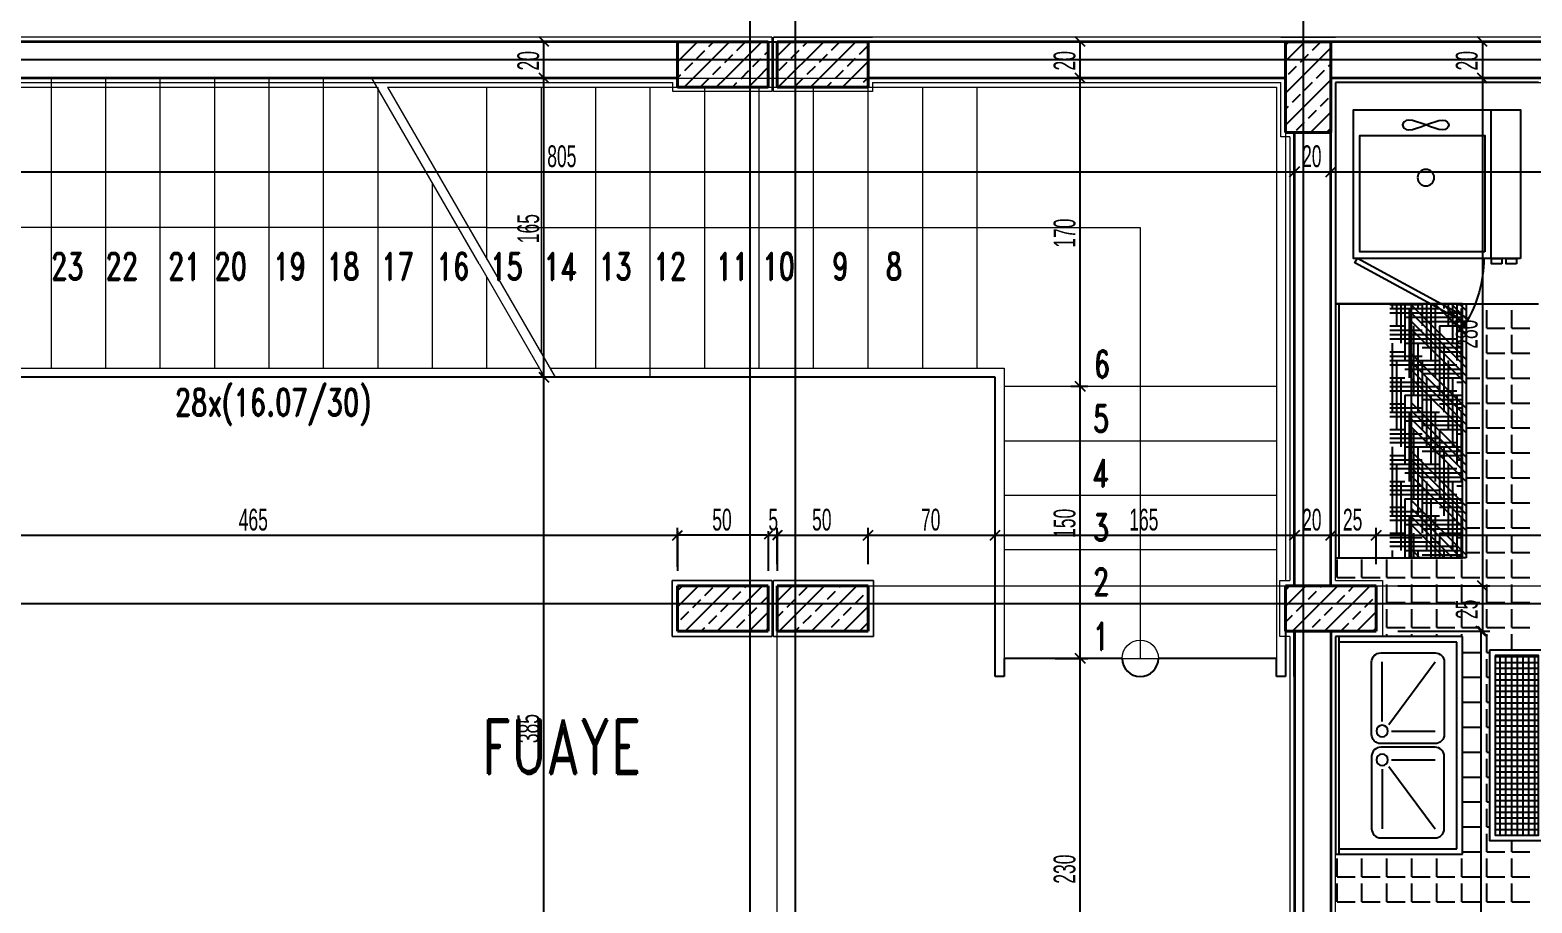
# Model space of a CAD drawing. Header units: inches. Extents: x -7543 to -822, y 102837 to 190349.
# Drawn here: x -836.5007 to -836.418, y 102836.9725 to 102837.0206 of the extents above; entities that cross this region are included whole.
import ezdxf

# ---------------------------------------------------------------- set-up
doc = ezdxf.new("R2010")
doc.units = ezdxf.units.IN
doc.header["$MEASUREMENT"] = 0
doc.linetypes.add('__ZG_T_P__9', pattern=[22, 1, -10, 1, -10])
doc.linetypes.add('DASHDOTX2', pattern=[2, 1, -0.5, 0, -0.5])
doc.layers.get('0').update_dxf_attribs({"lineweight": 25})
doc.layers.get('Defpoints').update_dxf_attribs({"lineweight": 25})
for name, color, linetype, lineweight in [('AKS', 1, 'Continuous', 25), ('ICOL', 55, 'Continuous', 25), ('İZ DÜŞÜM', 253, 'Continuous', 20), ('KOLON', 2, 'Continuous', 40), ('SIVA', 150, 'Continuous', 15), ('TARAMA', 8, 'Continuous', 25), ('YAZI', 7, 'Continuous', 25)]:
    doc.layers.add(name, color=color, linetype=linetype, lineweight=lineweight)
for name, color, linetype, lineweight, true_color in [('DUVAR', 7, 'Continuous', 35, 0xfc4642), ('MERDİVEN', 7, 'Continuous', 20, 0x16c244), ('TEFRİŞ', 7, 'Continuous', 25, 0x78462c)]:
    doc.layers.add(name, color=color, linetype=linetype, lineweight=lineweight, true_color=true_color)
doc.styles.add('OLCU', font='tromand.shx', dxfattribs={"width": 0.6, "height": 12})
doc.styles.add('st1', font='romandtw.shx', dxfattribs={"width": 0.7, "height": 40})

# ---------------------------------------------------------------- blocks, each defined once
blk = doc.blocks.new('J')
for p, q in [((-12.13, -0.78), (-45, -0.78)), ((-10.62, -4.45), (-45, -30)), ((-6.95, -5.97), (-6.95, -30)), ((8.95, -5.97), (8.95, -30)), ((12.62, -4.45), (47, -30)), ((14.13, -0.78), (47, -0.78))]:
    blk.add_line(p, q)
for centre in [(-6.95, -0.78), (8.95, -0.78)]:
    blk.add_circle(centre, 3.19)
blk = doc.blocks.new('Patfırın')
at = {"layer": 'TEFRİŞ'}
for points in [[(0, 0), (92, 0), (92, 82), (0, 82)], [(43.01, 70.95), (44.94, 71.18), (47.19, 71.78), (49.66, 72.63), (52.23, 73.6), (54.81, 74.57), (57.28, 75.42), (59.53, 76.02), (61.45, 76.25), (62.97, 76.02), (64.05, 75.42), (64.7, 74.57), (64.91, 73.6), (64.7, 72.63), (64.05, 71.78), (62.97, 71.18), (61.45, 70.95), (59.53, 71.18), (57.28, 71.78), (54.81, 72.63), (52.23, 73.6), (49.66, 74.57), (47.19, 75.42), (44.94, 76.02), (43.01, 76.25), (41.5, 76.02), (40.42, 75.42), (39.77, 74.57), (39.55, 73.6), (39.77, 72.63), (40.42, 71.78), (41.5, 71.18)], [(19.62, 3.63), (88.56, 3.63), (88.56, 67.83), (19.62, 67.83)], [(2.25, -2.96), (7.81, -2.96), (7.81, 0), (2.25, 0)], [(10.33, -2.96), (15.89, -2.96), (15.89, 0), (10.33, 0)], [(30.11, -35.72), (91.19, -2.48), (89.75, 0.15), (28.67, -33.08)], [(31.6, -38.32), (36.12, -35.97), (34.69, -33.34), (30.16, -35.69)]]:
    blk.add_lwpolyline(points, close=True, dxfattribs=at)
blk.add_lwpolyline([(16.23, 0), (16.23, 82)], dxfattribs=at)
blk.add_circle((52.11, 44.56), 4.57, dxfattribs=at)
blk.add_arc((89.75, 0.15), 69.53, 180.12465, 211.02381, dxfattribs=at)

msp = doc.modelspace()

# ---------------------------------------------------------------- hatches: boundary and pattern name
at = {"ltscale": 5}
h = msp.add_hatch(dxfattribs=at)
h.set_pattern_fill('NET', color=256, scale=0.0001, angle=-90, style=0)
h.set_pattern_definition([(270, (-838.0634381, 102834.93122706), (0.0003175, -6e-20), []), (360, (-838.0634381, 102834.93122706), (8e-20, 0.0003175), [])])
h.paths.add_polyline_path([(-836.417622, 102836.986143), (-836.420022, 102836.986143), (-836.420022, 102836.976243), (-836.417622, 102836.976243)])

# ---------------------------------------------------------------- linework, layer by layer
for p, q in [((-836.428622, 102837.005544), (-836.428622, 102836.991544)), ((-836.428822, 102836.987193), (-836.428822, 102836.975193)), ((-836.421822, 102836.987193), (-836.428822, 102836.987193)), ((-836.428622, 102836.987193), (-836.428622, 102836.975193)), ((-836.421822, 102836.975193), (-836.421822, 102836.987193)), ((-836.422122, 102836.986893), (-836.428622, 102836.986893)), ((-836.422122, 102836.975493), (-836.422122, 102836.986893)), ((-836.428822, 102836.975193), (-836.421822, 102836.975193)), ((-836.428622, 102836.975493), (-836.422122, 102836.975493))]:
    msp.add_line(p, q)
msp.add_lwpolyline([(-836.421822, 102837.005544), (-836.428822, 102837.005544), (-836.428822, 102836.991544), (-836.421822, 102836.991544)], close=True)
for points in [[(-836.420322, 102836.986443), (-836.420322, 102836.975943), (-836.417322, 102836.975943), (-836.417322, 102836.986443)], [(-836.420022, 102836.986143), (-836.420022, 102836.976243), (-836.417622, 102836.976243), (-836.417622, 102836.986143)]]:
    msp.add_lwpolyline(points, close=True, dxfattribs=at)
for points in [[(-836.423322, 102836.981293), (-836.426322, 102836.981293, -0.414214), (-836.426822, 102836.981793), (-836.426822, 102836.985793, -0.414214), (-836.426322, 102836.986293), (-836.423322, 102836.986293, -0.414214), (-836.422822, 102836.985793), (-836.422822, 102836.981793, -0.414214)], [(-836.423322, 102836.981093), (-836.426322, 102836.981093, 0.414214), (-836.426822, 102836.980593), (-836.426822, 102836.976593, 0.414214), (-836.426322, 102836.976093), (-836.423322, 102836.976093, 0.414214), (-836.422822, 102836.976593), (-836.422822, 102836.980593, 0.414214)]]:
    msp.add_lwpolyline(points, format="xyb", close=True)
at = {"layer": 'AKS', "linetype": 'DASHDOTX2', "ltscale": 10}
for p, q in [((-836.430572, 102836.79642), (-836.430572, 102837.030376)), ((-836.461072, 102836.798854), (-836.461072, 102837.027607)), ((-836.458572, 102836.798854), (-836.458572, 102837.027607)), ((-836.34219, 102837.018994), (-836.544072, 102837.018994)), ((-836.34219, 102836.988993), (-836.544572, 102836.988993))]:
    msp.add_line(p, q, dxfattribs=at)
at = {"layer": 'Defpoints', "color": 6}
msp.add_line((-836.725822, 102837.019993), (-836.368322, 102837.019993), dxfattribs=at)
at = {"layer": 'Defpoints', "color": 3}
for p, q in [((-836.370322, 102837.017994), (-836.429072, 102837.017994)), ((-836.429072, 102837.017994), (-836.429072, 102837.014994)), ((-836.429072, 102837.014994), (-836.429072, 102837.014994)), ((-836.429072, 102837.014994), (-836.429072, 102836.989993)), ((-836.472396, 102837.001493), (-836.511572, 102837.001493)), ((-836.447572, 102837.001493), (-836.472396, 102837.001493)), ((-836.447572, 102836.984994), (-836.447572, 102837.001493)), ((-836.429072, 102836.989993), (-836.426572, 102836.989993)), ((-836.426572, 102836.989993), (-836.426572, 102836.987493)), ((-836.431072, 102836.987493), (-836.431572, 102836.987493)), ((-836.431572, 102836.987493), (-836.431572, 102836.984994)), ((-836.431072, 102836.962994), (-836.431072, 102836.987493)), ((-836.426572, 102836.987493), (-836.429072, 102836.987493)), ((-836.429072, 102836.987493), (-836.429072, 102836.930994)), ((-836.440572, 102836.985994), (-836.447072, 102836.985994)), ((-836.447072, 102836.985994), (-836.447072, 102836.984994)), ((-836.432072, 102836.985994), (-836.438572, 102836.985994)), ((-836.432072, 102836.984994), (-836.432072, 102836.985994)), ((-836.447072, 102836.984994), (-836.447572, 102836.984994)), ((-836.431572, 102836.984994), (-836.432072, 102836.984994))]:
    msp.add_line(p, q, dxfattribs=at)
msp.add_arc((-836.439572, 102836.985994), 0.001, 180, 0, dxfattribs=at)
at = {"layer": 'DUVAR'}
for p, q in [((-836.465072, 102837.019993), (-836.544572, 102837.019993)), ((-836.431572, 102837.019993), (-836.454572, 102837.019993)), ((-836.353322, 102837.019994), (-836.429072, 102837.019994)), ((-836.465072, 102837.017993), (-836.511572, 102837.017993)), ((-836.431572, 102837.017993), (-836.454572, 102837.017993)), ((-836.370322, 102837.017994), (-836.429072, 102837.017994)), ((-836.431072, 102836.989993), (-836.431072, 102837.014994)), ((-836.429072, 102836.989993), (-836.429072, 102837.014994)), ((-836.431072, 102836.984994), (-836.431072, 102836.987493)), ((-836.431072, 102836.987493), (-836.431072, 102836.962994)), ((-836.429072, 102836.987493), (-836.429072, 102836.930994))]:
    msp.add_line(p, q, dxfattribs=at)
at = {"layer": 'ICOL'}
for p, q in [((-836.472161, 102837.019723), (-836.472701, 102837.020263)), ((-836.442613, 102837.019723), (-836.443153, 102837.020263)), ((-836.420451, 102837.019724), (-836.420991, 102837.020264)), ((-836.470221, 102837.019993), (-836.472851, 102837.019993)), ((-836.472431, 102837.017994), (-836.472431, 102837.019993)), ((-836.443232, 102837.019993), (-836.443303, 102837.019993)), ((-836.442883, 102837.017994), (-836.442883, 102837.019993)), ((-836.421833, 102837.019994), (-836.420301, 102837.019994)), ((-836.420721, 102837.019994), (-836.420721, 102837.017994)), ((-836.471392, 102837.017994), (-836.472851, 102837.017994)), ((-836.471392, 102837.017994), (-836.472851, 102837.017994)), ((-836.472161, 102837.017724), (-836.472701, 102837.018264)), ((-836.472701, 102837.018264), (-836.472161, 102837.017724)), ((-836.472431, 102837.001493), (-836.472431, 102837.017994)), ((-836.443461, 102837.017994), (-836.443303, 102837.017994)), ((-836.443461, 102837.017994), (-836.443303, 102837.017994)), ((-836.442613, 102837.017724), (-836.443153, 102837.018264)), ((-836.443153, 102837.018264), (-836.442613, 102837.017724)), ((-836.442883, 102837.000994), (-836.442883, 102837.017994)), ((-836.421833, 102837.017994), (-836.420301, 102837.017994)), ((-836.421833, 102837.017994), (-836.420301, 102837.017994)), ((-836.420991, 102837.018264), (-836.420451, 102837.017724)), ((-836.420451, 102837.017724), (-836.420991, 102837.018264)), ((-836.420721, 102837.017994), (-836.420721, 102836.989993)), ((-836.511572, 102837.012818), (-836.431072, 102837.012818)), ((-836.431342, 102837.012548), (-836.430802, 102837.013088)), ((-836.430802, 102837.013088), (-836.431342, 102837.012548)), ((-836.431072, 102837.01309), (-836.431072, 102837.013238)), ((-836.431072, 102837.01309), (-836.431072, 102837.013238)), ((-836.431072, 102837.012818), (-836.429072, 102837.012818)), ((-836.429342, 102837.012548), (-836.428802, 102837.013088)), ((-836.428802, 102837.013088), (-836.429342, 102837.012548)), ((-836.429072, 102837.01309), (-836.429072, 102837.013238)), ((-836.429072, 102837.01309), (-836.429072, 102837.013238)), ((-836.429072, 102837.012818), (-836.370322, 102837.012818)), ((-836.471925, 102837.001493), (-836.472851, 102837.001493)), ((-836.471925, 102837.001493), (-836.472851, 102837.001493)), ((-836.472161, 102837.001223), (-836.472701, 102837.001763)), ((-836.472701, 102837.001763), (-836.472161, 102837.001223)), ((-836.472431, 102836.962994), (-836.472431, 102837.001493)), ((-836.442613, 102837.000724), (-836.443153, 102837.001264)), ((-836.443153, 102837.001264), (-836.442613, 102837.000724)), ((-836.443405, 102837.000994), (-836.442463, 102837.000994)), ((-836.443405, 102837.000994), (-836.442463, 102837.000994)), ((-836.442883, 102836.985994), (-836.442883, 102837.000994)), ((-836.465342, 102836.992509), (-836.464802, 102836.993049)), ((-836.464851, 102836.992999), (-836.465292, 102836.992558)), ((-836.465072, 102836.991034), (-836.465072, 102836.993199)), ((-836.465072, 102836.993013), (-836.465072, 102836.990829)), ((-836.459851, 102836.992999), (-836.460292, 102836.992558)), ((-836.459851, 102836.992999), (-836.460292, 102836.992558)), ((-836.460072, 102836.993013), (-836.460072, 102836.990829)), ((-836.460072, 102836.993013), (-836.460072, 102836.990829)), ((-836.459302, 102836.993049), (-836.459842, 102836.992509)), ((-836.459351, 102836.992999), (-836.459792, 102836.992558)), ((-836.459572, 102836.991193), (-836.459572, 102836.993199)), ((-836.459572, 102836.993013), (-836.459572, 102836.990829)), ((-836.454842, 102836.992509), (-836.454302, 102836.993049)), ((-836.454302, 102836.993049), (-836.454842, 102836.992509)), ((-836.454572, 102836.991193), (-836.454572, 102836.993199)), ((-836.454572, 102836.991193), (-836.454572, 102836.993199)), ((-836.447842, 102836.992509), (-836.447302, 102836.993049)), ((-836.447302, 102836.993049), (-836.447842, 102836.992509)), ((-836.447572, 102836.992001), (-836.447572, 102836.993199)), ((-836.447572, 102836.992001), (-836.447572, 102836.993199)), ((-836.431342, 102836.992509), (-836.430802, 102836.993049)), ((-836.430802, 102836.993049), (-836.431342, 102836.992509)), ((-836.431072, 102836.99212), (-836.431072, 102836.993199)), ((-836.431072, 102836.99212), (-836.431072, 102836.993199)), ((-836.429342, 102836.992509), (-836.428802, 102836.993049)), ((-836.428802, 102836.993049), (-836.429342, 102836.992509)), ((-836.429072, 102836.991964), (-836.429072, 102836.993199)), ((-836.429072, 102836.991964), (-836.429072, 102836.993199)), ((-836.426842, 102836.992509), (-836.426302, 102836.993049)), ((-836.426302, 102836.993049), (-836.426842, 102836.992509)), ((-836.426572, 102836.991193), (-836.426572, 102836.993199)), ((-836.426572, 102836.991193), (-836.426572, 102836.993199)), ((-836.511572, 102836.992779), (-836.465072, 102836.992779)), ((-836.46015, 102836.992779), (-836.464994, 102836.992779)), ((-836.46015, 102836.992779), (-836.460228, 102836.992779)), ((-836.460072, 102836.992779), (-836.459572, 102836.992779)), ((-836.459572, 102836.992779), (-836.454572, 102836.992779)), ((-836.459494, 102836.992779), (-836.459416, 102836.992779)), ((-836.454572, 102836.992779), (-836.447572, 102836.992779)), ((-836.447572, 102836.992779), (-836.431072, 102836.992779)), ((-836.431072, 102836.992779), (-836.429072, 102836.992779)), ((-836.429072, 102836.992779), (-836.426572, 102836.992779)), ((-836.426572, 102836.992779), (-836.399072, 102836.992779)), ((-836.425372, 102836.989993), (-836.420301, 102836.989993)), ((-836.425372, 102836.989993), (-836.420301, 102836.989993)), ((-836.420991, 102836.990263), (-836.420451, 102836.989723)), ((-836.420451, 102836.989723), (-836.420991, 102836.990263)), ((-836.420721, 102836.989993), (-836.420721, 102836.987493)), ((-836.425372, 102836.987493), (-836.420301, 102836.987493)), ((-836.425372, 102836.987493), (-836.420381, 102836.987493)), ((-836.420531, 102836.987223), (-836.421071, 102836.987763)), ((-836.420991, 102836.987763), (-836.420451, 102836.987223)), ((-836.420801, 102836.987493), (-836.420801, 102836.930994)), ((-836.444257, 102836.985994), (-836.442463, 102836.985994)), ((-836.444257, 102836.985994), (-836.442463, 102836.985994)), ((-836.442613, 102836.985724), (-836.443153, 102836.986264)), ((-836.443153, 102836.986264), (-836.442613, 102836.985724)), ((-836.442883, 102836.962994), (-836.442883, 102836.985994))]:
    msp.add_line(p, q, dxfattribs=at)
at = {"layer": 'İZ DÜŞÜM', "linetype": '__ZG_T_P__9'}
for p, q in [((-836.459572, 102836.989993), (-836.353322, 102836.989993)), ((-836.459572, 102836.814993), (-836.459572, 102836.989993))]:
    msp.add_line(p, q, dxfattribs=at)
at = {"layer": 'KOLON'}
for p, q in [((-836.465072, 102837.017494), (-836.465072, 102837.019994)), ((-836.465072, 102837.019994), (-836.460072, 102837.019994)), ((-836.460072, 102837.019994), (-836.460072, 102837.017494)), ((-836.459572, 102837.017494), (-836.459572, 102837.019994)), ((-836.459572, 102837.019994), (-836.454572, 102837.019994)), ((-836.454572, 102837.019994), (-836.454572, 102837.017494)), ((-836.431572, 102837.019994), (-836.429072, 102837.019994)), ((-836.431572, 102837.014994), (-836.431572, 102837.019994)), ((-836.429072, 102837.019994), (-836.429072, 102837.014994)), ((-836.460072, 102837.017494), (-836.465072, 102837.017494)), ((-836.454572, 102837.017494), (-836.459572, 102837.017494)), ((-836.429072, 102837.014994), (-836.431572, 102837.014994)), ((-836.465072, 102836.987493), (-836.465072, 102836.989993)), ((-836.465072, 102836.989993), (-836.460072, 102836.989993)), ((-836.465072, 102836.987493), (-836.465072, 102836.989993)), ((-836.465072, 102836.989993), (-836.460072, 102836.989993)), ((-836.460072, 102836.989993), (-836.460072, 102836.987493)), ((-836.460072, 102836.989993), (-836.460072, 102836.987493)), ((-836.459572, 102836.987493), (-836.459572, 102836.989993)), ((-836.459572, 102836.989993), (-836.454572, 102836.989993)), ((-836.459572, 102836.987493), (-836.459572, 102836.989993)), ((-836.459572, 102836.989993), (-836.454572, 102836.989993)), ((-836.454572, 102836.989993), (-836.454572, 102836.987493)), ((-836.454572, 102836.989993), (-836.454572, 102836.987493)), ((-836.431572, 102836.987493), (-836.431572, 102836.989993)), ((-836.431572, 102836.989993), (-836.426572, 102836.989993)), ((-836.426572, 102836.989993), (-836.426572, 102836.987493)), ((-836.460072, 102836.987493), (-836.465072, 102836.987493)), ((-836.460072, 102836.987493), (-836.465072, 102836.987493)), ((-836.454572, 102836.987493), (-836.459572, 102836.987493)), ((-836.454572, 102836.987493), (-836.459572, 102836.987493)), ((-836.426572, 102836.987493), (-836.431572, 102836.987493))]:
    msp.add_line(p, q, dxfattribs=at)
at = {"layer": 'MERDİVEN', "linetype": '__ZG_T_P__9', "lineweight": 15}
for p, q in [((-836.511572, 102837.017994), (-836.481923, 102837.017994)), ((-836.499572, 102837.001993), (-836.499572, 102837.017994)), ((-836.496572, 102837.001993), (-836.496572, 102837.017994)), ((-836.493572, 102837.001993), (-836.493572, 102837.017994)), ((-836.490572, 102837.001993), (-836.490572, 102837.017994)), ((-836.487572, 102837.001993), (-836.487572, 102837.017994)), ((-836.484572, 102837.001993), (-836.484572, 102837.017994)), ((-836.476005, 102837.007744), (-836.481923, 102837.017994)), ((-836.511572, 102837.017494), (-836.481634, 102837.017494)), ((-836.481572, 102837.001993), (-836.481572, 102837.017494)), ((-836.478572, 102837.001993), (-836.478572, 102837.01219)), ((-836.475572, 102837.009744), (-836.511572, 102837.009744)), ((-836.476005, 102837.007744), (-836.472396, 102837.001493)), ((-836.475572, 102837.001993), (-836.475572, 102837.006994)), ((-836.511572, 102837.001993), (-836.472685, 102837.001993)), ((-836.511572, 102837.001493), (-836.472396, 102837.001493)), ((-836.472572, 102837.001493), (-836.472572, 102837.001797))]:
    msp.add_line(p, q, dxfattribs=at)
at = {"layer": 'MERDİVEN', "linetype": 'ByBlock', "lineweight": 15}
for p, q in [((-836.481345, 102837.017994), (-836.431572, 102837.017994)), ((-836.431572, 102837.017994), (-836.431572, 102836.990293)), ((-836.431572, 102837.017994), (-836.431572, 102836.990293)), ((-836.481057, 102837.017494), (-836.471819, 102837.001493)), ((-836.481057, 102837.017494), (-836.432072, 102837.017494)), ((-836.475572, 102837.007994), (-836.475572, 102837.017494)), ((-836.472572, 102837.002797), (-836.472572, 102837.017494)), ((-836.469572, 102837.001993), (-836.469572, 102837.017494)), ((-836.466572, 102837.001493), (-836.466572, 102837.017494)), ((-836.463572, 102837.001993), (-836.463572, 102837.017494)), ((-836.460572, 102837.001993), (-836.460572, 102837.017494)), ((-836.457572, 102837.001993), (-836.457572, 102837.017494)), ((-836.454572, 102837.001993), (-836.454572, 102837.017494)), ((-836.451572, 102837.017494), (-836.451572, 102837.001993)), ((-836.448572, 102837.017494), (-836.448572, 102837.001993)), ((-836.432072, 102837.017494), (-836.432072, 102836.984994)), ((-836.432072, 102837.017494), (-836.432072, 102836.984994)), ((-836.475572, 102837.009744), (-836.439572, 102837.009744)), ((-836.439572, 102837.009744), (-836.439572, 102836.985994)), ((-836.472396, 102837.001493), (-836.447572, 102837.001493)), ((-836.472108, 102837.001993), (-836.447072, 102837.001993)), ((-836.447572, 102837.001493), (-836.447572, 102836.984994)), ((-836.447072, 102837.001993), (-836.447072, 102836.984994)), ((-836.447072, 102837.000994), (-836.432072, 102837.000994)), ((-836.447072, 102836.997994), (-836.432072, 102836.997994)), ((-836.447072, 102836.994994), (-836.432072, 102836.994994)), ((-836.447072, 102836.991994), (-836.432072, 102836.991994)), ((-836.447072, 102836.988994), (-836.432072, 102836.988994)), ((-836.431572, 102836.987493), (-836.431572, 102836.984994)), ((-836.447072, 102836.985994), (-836.432072, 102836.985994)), ((-836.447572, 102836.984994), (-836.447072, 102836.984994)), ((-836.432072, 102836.984994), (-836.431572, 102836.984994))]:
    msp.add_line(p, q, dxfattribs=at)
msp.add_circle((-836.439572, 102836.985994), 0.001, dxfattribs=at)
at = {"layer": 'SIVA'}
for p, q in [((-836.459872, 102837.020243), (-836.544822, 102837.020243)), ((-836.459872, 102837.020244), (-836.459872, 102837.019794)), ((-836.459872, 102837.020243), (-836.459872, 102837.017244)), ((-836.459772, 102837.020244), (-836.454322, 102837.020244)), ((-836.353072, 102837.020244), (-836.459772, 102837.020244)), ((-836.459772, 102837.017244), (-836.459772, 102837.020244)), ((-836.431322, 102837.020243), (-836.454822, 102837.020243)), ((-836.431822, 102837.020244), (-836.428822, 102837.020244)), ((-836.511322, 102837.017743), (-836.465322, 102837.017743)), ((-836.465322, 102837.017244), (-836.465322, 102837.017743)), ((-836.459872, 102837.017244), (-836.465322, 102837.017244)), ((-836.454322, 102837.017244), (-836.459772, 102837.017244)), ((-836.454322, 102837.017743), (-836.431822, 102837.017743)), ((-836.454322, 102837.017743), (-836.454322, 102837.017244)), ((-836.431822, 102837.014744), (-836.431822, 102837.017743)), ((-836.428822, 102837.017744), (-836.370572, 102837.017744)), ((-836.428822, 102837.017744), (-836.428822, 102837.014744)), ((-836.431322, 102837.014744), (-836.431822, 102837.014744)), ((-836.431322, 102837.014744), (-836.431322, 102836.990293)), ((-836.428822, 102836.990293), (-836.428822, 102837.015244)), ((-836.465372, 102836.987193), (-836.465372, 102836.990293)), ((-836.465372, 102836.990293), (-836.459872, 102836.990293)), ((-836.459872, 102836.990293), (-836.465372, 102836.990293)), ((-836.465372, 102836.990293), (-836.465372, 102836.987193)), ((-836.459872, 102836.990293), (-836.459872, 102836.987193)), ((-836.459772, 102836.990293), (-836.454272, 102836.990293)), ((-836.459772, 102836.987193), (-836.459772, 102836.990293)), ((-836.454272, 102836.990293), (-836.459772, 102836.990293)), ((-836.454272, 102836.990293), (-836.454272, 102836.987193)), ((-836.454272, 102836.987193), (-836.454272, 102836.990293)), ((-836.431872, 102836.987193), (-836.431872, 102836.990293)), ((-836.431872, 102836.990293), (-836.431322, 102836.990293)), ((-836.428822, 102836.990293), (-836.426222, 102836.990293)), ((-836.426222, 102836.990293), (-836.426222, 102836.987193)), ((-836.459872, 102836.987193), (-836.465372, 102836.987193)), ((-836.465372, 102836.987193), (-836.459872, 102836.987193)), ((-836.454272, 102836.987193), (-836.459772, 102836.987193)), ((-836.459772, 102836.987193), (-836.454272, 102836.987193)), ((-836.431322, 102836.987193), (-836.431872, 102836.987193)), ((-836.431322, 102836.987193), (-836.431322, 102836.963244)), ((-836.426222, 102836.987193), (-836.428822, 102836.987193)), ((-836.428822, 102836.930744), (-836.428822, 102836.987193))]:
    msp.add_line(p, q, dxfattribs=at)
at = {"layer": 'TARAMA'}
for p, q in [((-836.465072, 102837.01889), (-836.463969, 102837.019993)), ((-836.464896, 102837.01995), (-836.464853, 102837.019993)), ((-836.464201, 102837.017994), (-836.462201, 102837.019993)), ((-836.464012, 102837.019066), (-836.46357, 102837.019508)), ((-836.463349, 102837.019729), (-836.463085, 102837.019993)), ((-836.462433, 102837.017994), (-836.460433, 102837.019993)), ((-836.461802, 102837.019508), (-836.46136, 102837.01995)), ((-836.460255, 102837.019287), (-836.460072, 102837.019471)), ((-836.459572, 102837.019205), (-836.458783, 102837.019994)), ((-836.459515, 102837.017494), (-836.457015, 102837.019994)), ((-836.458801, 102837.019092), (-836.458359, 102837.019534)), ((-836.458138, 102837.019755), (-836.457899, 102837.019994)), ((-836.457748, 102837.017494), (-836.455248, 102837.019994)), ((-836.456591, 102837.019534), (-836.456149, 102837.019976)), ((-836.455045, 102837.019313), (-836.454603, 102837.019755)), ((-836.431572, 102837.018921), (-836.430499, 102837.019994)), ((-836.431572, 102837.019805), (-836.431383, 102837.019994)), ((-836.431572, 102837.017153), (-836.429072, 102837.019653)), ((-836.430075, 102837.019534), (-836.429633, 102837.019976)), ((-836.464675, 102837.018404), (-836.464233, 102837.018846)), ((-836.463128, 102837.018183), (-836.462686, 102837.018625)), ((-836.462465, 102837.018846), (-836.462023, 102837.019287)), ((-836.460918, 102837.018625), (-836.460476, 102837.019066)), ((-836.459464, 102837.018429), (-836.459022, 102837.018871)), ((-836.457917, 102837.018208), (-836.457475, 102837.01865)), ((-836.457254, 102837.018871), (-836.456812, 102837.019313)), ((-836.45598, 102837.017494), (-836.454572, 102837.018902)), ((-836.455707, 102837.01865), (-836.455265, 102837.019092)), ((-836.431401, 102837.018208), (-836.430959, 102837.01865)), ((-836.430738, 102837.018871), (-836.430296, 102837.019313)), ((-836.429191, 102837.01865), (-836.429072, 102837.018769)), ((-836.465072, 102837.018006), (-836.464896, 102837.018183)), ((-836.464701, 102837.017494), (-836.464201, 102837.017994)), ((-836.463791, 102837.01752), (-836.463349, 102837.017962)), ((-836.462933, 102837.017494), (-836.462433, 102837.017994)), ((-836.461581, 102837.017962), (-836.461549, 102837.017994)), ((-836.461549, 102837.017994), (-836.461139, 102837.018404)), ((-836.461165, 102837.017494), (-836.460665, 102837.017994)), ((-836.460665, 102837.017994), (-836.460072, 102837.018587)), ((-836.45858, 102837.017545), (-836.458138, 102837.017987)), ((-836.45637, 102837.017987), (-836.455928, 102837.018429)), ((-836.454824, 102837.017766), (-836.454572, 102837.018018)), ((-836.431572, 102837.015385), (-836.429072, 102837.017885)), ((-836.429854, 102837.017987), (-836.429412, 102837.018429)), ((-836.462049, 102837.017494), (-836.461802, 102837.017741)), ((-836.460281, 102837.017494), (-836.460255, 102837.01752)), ((-836.456864, 102837.017494), (-836.456591, 102837.017766)), ((-836.455096, 102837.017494), (-836.455045, 102837.017545)), ((-836.43118, 102837.016662), (-836.430738, 102837.017104)), ((-836.430517, 102837.017325), (-836.430075, 102837.017766)), ((-836.431572, 102837.016269), (-836.431401, 102837.016441)), ((-836.430296, 102837.015778), (-836.429854, 102837.01622)), ((-836.430196, 102837.014994), (-836.429072, 102837.016118)), ((-836.429633, 102837.016441), (-836.429191, 102837.016883)), ((-836.430959, 102837.015115), (-836.430517, 102837.015557)), ((-836.429312, 102837.014994), (-836.429072, 102837.015234)), ((-836.420479, 102837.004199), (-836.420479, 102837.005199)), ((-836.419104, 102837.004199), (-836.419104, 102837.005199)), ((-836.420479, 102837.004199), (-836.419479, 102837.004199)), ((-836.420479, 102837.002824), (-836.420479, 102837.003824)), ((-836.419104, 102837.004199), (-836.418104, 102837.004199)), ((-836.419104, 102837.002824), (-836.419104, 102837.003824)), ((-836.420479, 102837.002824), (-836.419479, 102837.002824)), ((-836.420479, 102837.001449), (-836.420479, 102837.002449)), ((-836.419104, 102837.002824), (-836.418104, 102837.002824)), ((-836.419104, 102837.001449), (-836.419104, 102837.002449)), ((-836.421622, 102837.001449), (-836.420854, 102837.001449)), ((-836.420479, 102837.001449), (-836.419479, 102837.001449)), ((-836.419104, 102837.001449), (-836.418104, 102837.001449)), ((-836.420479, 102837.000074), (-836.420479, 102837.001074)), ((-836.419104, 102837.000074), (-836.419104, 102837.001074)), ((-836.421622, 102837.000074), (-836.420854, 102837.000074)), ((-836.420479, 102837.000074), (-836.419479, 102837.000074)), ((-836.420479, 102836.998699), (-836.420479, 102836.999699)), ((-836.419104, 102837.000074), (-836.418104, 102837.000074)), ((-836.419104, 102836.998699), (-836.419104, 102836.999699)), ((-836.421622, 102836.998699), (-836.420854, 102836.998699)), ((-836.420479, 102836.998699), (-836.419479, 102836.998699)), ((-836.420479, 102836.997324), (-836.420479, 102836.998324)), ((-836.419104, 102836.998699), (-836.418104, 102836.998699)), ((-836.419104, 102836.997324), (-836.419104, 102836.998324)), ((-836.421622, 102836.997324), (-836.420854, 102836.997324)), ((-836.420479, 102836.997324), (-836.419479, 102836.997324)), ((-836.419104, 102836.997324), (-836.418104, 102836.997324)), ((-836.420479, 102836.995949), (-836.420479, 102836.996949)), ((-836.419104, 102836.995949), (-836.419104, 102836.996949)), ((-836.421622, 102836.995949), (-836.420854, 102836.995949)), ((-836.420479, 102836.995949), (-836.419479, 102836.995949)), ((-836.420479, 102836.994574), (-836.420479, 102836.995574)), ((-836.419104, 102836.995949), (-836.418104, 102836.995949)), ((-836.419104, 102836.994574), (-836.419104, 102836.995574)), ((-836.421622, 102836.994574), (-836.420854, 102836.994574)), ((-836.420479, 102836.994574), (-836.419479, 102836.994574)), ((-836.420479, 102836.993199), (-836.420479, 102836.994199)), ((-836.419104, 102836.994574), (-836.418104, 102836.994574)), ((-836.419104, 102836.993199), (-836.419104, 102836.994199)), ((-836.421622, 102836.993199), (-836.420854, 102836.993199)), ((-836.420479, 102836.993199), (-836.419479, 102836.993199)), ((-836.419104, 102836.993199), (-836.418104, 102836.993199)), ((-836.420479, 102836.991824), (-836.420479, 102836.992824)), ((-836.419104, 102836.991824), (-836.419104, 102836.992824)), ((-836.428729, 102836.990449), (-836.428729, 102836.991449)), ((-836.427354, 102836.990449), (-836.427354, 102836.991449)), ((-836.425979, 102836.990449), (-836.425979, 102836.991449)), ((-836.424604, 102836.990449), (-836.424604, 102836.991449)), ((-836.423229, 102836.990449), (-836.423229, 102836.991449)), ((-836.421854, 102836.990449), (-836.421854, 102836.991449)), ((-836.421622, 102836.991824), (-836.420854, 102836.991824)), ((-836.420479, 102836.991824), (-836.419479, 102836.991824)), ((-836.420479, 102836.990449), (-836.420479, 102836.991449)), ((-836.419104, 102836.991824), (-836.418104, 102836.991824)), ((-836.419104, 102836.990449), (-836.419104, 102836.991449)), ((-836.465072, 102836.988838), (-836.463917, 102836.989993)), ((-836.465072, 102836.989722), (-836.464801, 102836.989993)), ((-836.464649, 102836.987493), (-836.462149, 102836.989993)), ((-836.46357, 102836.989456), (-836.463128, 102836.989898)), ((-836.462881, 102836.987493), (-836.460382, 102836.989993)), ((-836.462023, 102836.989235), (-836.461581, 102836.989677)), ((-836.46136, 102836.989898), (-836.461265, 102836.989993)), ((-836.459572, 102836.989153), (-836.458732, 102836.989993)), ((-836.459464, 102836.987493), (-836.456964, 102836.989993)), ((-836.458359, 102836.989482), (-836.457917, 102836.989924)), ((-836.457696, 102836.987493), (-836.455197, 102836.989993)), ((-836.456812, 102836.989261), (-836.45637, 102836.989703)), ((-836.456149, 102836.989924), (-836.45608, 102836.989993)), ((-836.454603, 102836.989703), (-836.454572, 102836.989734)), ((-836.431572, 102836.988869), (-836.430448, 102836.989993)), ((-836.431572, 102836.989753), (-836.431401, 102836.989924)), ((-836.43118, 102836.987493), (-836.42868, 102836.989993)), ((-836.430296, 102836.989261), (-836.429854, 102836.989703)), ((-836.429633, 102836.989924), (-836.429564, 102836.989993)), ((-836.429412, 102836.987493), (-836.426912, 102836.989993)), ((-836.428729, 102836.990449), (-836.427729, 102836.990449)), ((-836.428086, 102836.989703), (-836.427796, 102836.989993)), ((-836.427354, 102836.990449), (-836.426354, 102836.990449)), ((-836.425979, 102836.990449), (-836.424979, 102836.990449)), ((-836.425979, 102836.989993), (-836.425979, 102836.990074)), ((-836.425979, 102836.989074), (-836.425979, 102836.989993)), ((-836.424604, 102836.990449), (-836.423604, 102836.990449)), ((-836.424604, 102836.989993), (-836.424604, 102836.990074)), ((-836.424604, 102836.989074), (-836.424604, 102836.989993)), ((-836.423229, 102836.990449), (-836.422229, 102836.990449)), ((-836.423229, 102836.989993), (-836.423229, 102836.990074)), ((-836.423229, 102836.989074), (-836.423229, 102836.989993)), ((-836.421854, 102836.990449), (-836.420854, 102836.990449)), ((-836.421854, 102836.989993), (-836.421854, 102836.990074)), ((-836.421854, 102836.989074), (-836.421854, 102836.989993)), ((-836.420479, 102836.990449), (-836.419479, 102836.990449)), ((-836.420479, 102836.989993), (-836.420479, 102836.990074)), ((-836.420479, 102836.989074), (-836.420479, 102836.989993)), ((-836.419104, 102836.990449), (-836.418104, 102836.990449)), ((-836.419104, 102836.989993), (-836.419104, 102836.990074)), ((-836.419104, 102836.989074), (-836.419104, 102836.989993)), ((-836.464233, 102836.988793), (-836.463791, 102836.989235)), ((-836.462686, 102836.988573), (-836.462244, 102836.989014)), ((-836.460476, 102836.989014), (-836.460072, 102836.989419)), ((-836.459022, 102836.988819), (-836.45858, 102836.989261)), ((-836.457475, 102836.988598), (-836.457033, 102836.98904)), ((-836.455929, 102836.987493), (-836.454572, 102836.98885)), ((-836.455928, 102836.988377), (-836.455486, 102836.988819)), ((-836.455265, 102836.98904), (-836.454824, 102836.989482)), ((-836.430959, 102836.988598), (-836.430517, 102836.98904)), ((-836.429412, 102836.988377), (-836.42897, 102836.988819)), ((-836.428749, 102836.98904), (-836.428307, 102836.989482)), ((-836.427202, 102836.988819), (-836.42676, 102836.989261)), ((-836.425979, 102836.989074), (-836.424979, 102836.989074)), ((-836.424604, 102836.989074), (-836.423604, 102836.989074)), ((-836.423229, 102836.989074), (-836.422229, 102836.989074)), ((-836.421854, 102836.989074), (-836.420854, 102836.989074)), ((-836.420479, 102836.989074), (-836.419479, 102836.989074)), ((-836.419104, 102836.989074), (-836.418104, 102836.989074)), ((-836.464896, 102836.988131), (-836.464454, 102836.988573)), ((-836.463349, 102836.98791), (-836.462907, 102836.988352)), ((-836.461802, 102836.987689), (-836.46136, 102836.988131)), ((-836.461139, 102836.988352), (-836.460697, 102836.988793)), ((-836.461114, 102836.987493), (-836.460072, 102836.988535)), ((-836.459572, 102836.988269), (-836.459243, 102836.988598)), ((-836.458138, 102836.987935), (-836.457696, 102836.988377)), ((-836.456591, 102836.987714), (-836.456149, 102836.988156)), ((-836.431572, 102836.987985), (-836.43118, 102836.988377)), ((-836.430075, 102836.987714), (-836.429633, 102836.988156)), ((-836.427865, 102836.988156), (-836.427423, 102836.988598)), ((-836.427644, 102836.987493), (-836.426572, 102836.988566)), ((-836.425979, 102836.987699), (-836.425979, 102836.988699)), ((-836.424604, 102836.987699), (-836.424604, 102836.988699)), ((-836.423229, 102836.987699), (-836.423229, 102836.988699)), ((-836.421854, 102836.987699), (-836.421854, 102836.988699)), ((-836.420479, 102836.987699), (-836.420479, 102836.988699)), ((-836.419104, 102836.987699), (-836.419104, 102836.988699)), ((-836.463765, 102836.987493), (-836.46357, 102836.987689)), ((-836.46023, 102836.987493), (-836.460072, 102836.987651)), ((-836.45858, 102836.987493), (-836.458359, 102836.987714)), ((-836.456813, 102836.987493), (-836.456812, 102836.987493)), ((-836.455045, 102836.987493), (-836.454603, 102836.987935)), ((-836.430296, 102836.987493), (-836.430296, 102836.987493)), ((-836.428528, 102836.987493), (-836.428086, 102836.987935)), ((-836.426761, 102836.987493), (-836.426572, 102836.987682)), ((-836.425979, 102836.987699), (-836.424979, 102836.987699)), ((-836.425979, 102836.987193), (-836.425979, 102836.987324)), ((-836.424604, 102836.987699), (-836.423604, 102836.987699)), ((-836.424604, 102836.987193), (-836.424604, 102836.987324)), ((-836.423229, 102836.987699), (-836.422229, 102836.987699)), ((-836.423229, 102836.987193), (-836.423229, 102836.987324)), ((-836.421854, 102836.987699), (-836.420854, 102836.987699)), ((-836.421854, 102836.987193), (-836.421854, 102836.987324)), ((-836.420479, 102836.987699), (-836.419479, 102836.987699)), ((-836.420479, 102836.986324), (-836.420479, 102836.987324)), ((-836.419104, 102836.987699), (-836.418104, 102836.987699)), ((-836.419104, 102836.986443), (-836.419104, 102836.987324)), ((-836.421822, 102836.986324), (-836.420854, 102836.986324)), ((-836.420479, 102836.986324), (-836.420322, 102836.986324)), ((-836.420479, 102836.984949), (-836.420479, 102836.985949)), ((-836.421822, 102836.984949), (-836.420854, 102836.984949)), ((-836.420479, 102836.984949), (-836.420322, 102836.984949)), ((-836.420479, 102836.983574), (-836.420479, 102836.984574)), ((-836.421822, 102836.983574), (-836.420854, 102836.983574)), ((-836.420479, 102836.983574), (-836.420322, 102836.983574)), ((-836.420479, 102836.982199), (-836.420479, 102836.983199)), ((-836.421822, 102836.982199), (-836.420854, 102836.982199)), ((-836.420479, 102836.982199), (-836.420322, 102836.982199)), ((-836.420479, 102836.980824), (-836.420479, 102836.981824)), ((-836.421822, 102836.980824), (-836.420854, 102836.980824)), ((-836.420479, 102836.980824), (-836.420322, 102836.980824)), ((-836.420479, 102836.979449), (-836.420479, 102836.980449)), ((-836.421822, 102836.979449), (-836.420854, 102836.979449)), ((-836.420479, 102836.979449), (-836.420322, 102836.979449)), ((-836.420479, 102836.978074), (-836.420479, 102836.979074)), ((-836.421822, 102836.978074), (-836.420854, 102836.978074)), ((-836.420479, 102836.978074), (-836.420322, 102836.978074)), ((-836.420479, 102836.976699), (-836.420479, 102836.977699)), ((-836.421822, 102836.976699), (-836.420854, 102836.976699)), ((-836.420479, 102836.976699), (-836.420322, 102836.976699)), ((-836.420479, 102836.975324), (-836.420479, 102836.976324)), ((-836.419104, 102836.975324), (-836.419104, 102836.975943)), ((-836.428729, 102836.973949), (-836.428729, 102836.974949)), ((-836.427354, 102836.973949), (-836.427354, 102836.974949)), ((-836.425979, 102836.973949), (-836.425979, 102836.974949)), ((-836.424604, 102836.973949), (-836.424604, 102836.974949)), ((-836.423229, 102836.973949), (-836.423229, 102836.974949)), ((-836.421854, 102836.973949), (-836.421854, 102836.974949)), ((-836.421822, 102836.975324), (-836.420854, 102836.975324)), ((-836.420479, 102836.975324), (-836.419479, 102836.975324)), ((-836.420479, 102836.973949), (-836.420479, 102836.974949)), ((-836.419104, 102836.975324), (-836.418104, 102836.975324)), ((-836.419104, 102836.973949), (-836.419104, 102836.974949)), ((-836.428729, 102836.973949), (-836.427729, 102836.973949)), ((-836.427354, 102836.973949), (-836.426354, 102836.973949)), ((-836.425979, 102836.973949), (-836.424979, 102836.973949)), ((-836.424604, 102836.973949), (-836.423604, 102836.973949)), ((-836.423229, 102836.973949), (-836.422229, 102836.973949)), ((-836.421854, 102836.973949), (-836.420854, 102836.973949)), ((-836.420479, 102836.973949), (-836.419479, 102836.973949)), ((-836.419104, 102836.973949), (-836.418104, 102836.973949)), ((-836.428729, 102836.972574), (-836.428729, 102836.973574)), ((-836.427354, 102836.972574), (-836.427354, 102836.973574)), ((-836.425979, 102836.972574), (-836.425979, 102836.973574)), ((-836.424604, 102836.972574), (-836.424604, 102836.973574)), ((-836.423229, 102836.972574), (-836.423229, 102836.973574)), ((-836.421854, 102836.972574), (-836.421854, 102836.973574)), ((-836.420479, 102836.972574), (-836.420479, 102836.973574)), ((-836.419104, 102836.972574), (-836.419104, 102836.973574)), ((-836.428729, 102836.972574), (-836.427729, 102836.972574)), ((-836.427354, 102836.972574), (-836.426354, 102836.972574)), ((-836.425979, 102836.972574), (-836.424979, 102836.972574)), ((-836.424604, 102836.972574), (-836.423604, 102836.972574)), ((-836.423229, 102836.972574), (-836.422229, 102836.972574)), ((-836.421854, 102836.972574), (-836.420854, 102836.972574)), ((-836.420479, 102836.972574), (-836.419479, 102836.972574)), ((-836.419104, 102836.972574), (-836.418104, 102836.972574))]:
    msp.add_line(p, q, dxfattribs=at)
at = {"layer": 'TEFRİŞ', "ltscale": 5}
for p, q in [((-836.417622, 102837.017744), (-836.428822, 102837.017744)), ((-836.428822, 102837.017744), (-836.428822, 102837.005544)), ((-836.428822, 102837.005544), (-836.417622, 102837.005544)), ((-836.425822, 102837.005514), (-836.424032, 102837.005514)), ((-836.425698, 102837.005544), (-836.425698, 102837.005276)), ((-836.42546, 102837.005544), (-836.42546, 102837.004324)), ((-836.425222, 102837.005544), (-836.425222, 102837.003371)), ((-836.424984, 102837.005544), (-836.424984, 102837.002419)), ((-836.42427, 102837.005544), (-836.42427, 102837.005276)), ((-836.424032, 102837.005544), (-836.424032, 102837.004324)), ((-836.423793, 102837.005544), (-836.423793, 102837.003371)), ((-836.423555, 102837.005544), (-836.423555, 102837.002419)), ((-836.422841, 102837.005544), (-836.422841, 102837.005276)), ((-836.422603, 102837.005544), (-836.422603, 102837.004324)), ((-836.422365, 102837.005544), (-836.422365, 102837.003371)), ((-836.422127, 102837.005544), (-836.422127, 102837.002419)), ((-836.422127, 102837.005514), (-836.421822, 102837.005514)), ((-836.425822, 102837.005276), (-836.423079, 102837.005276)), ((-836.425822, 102837.005038), (-836.422127, 102837.005038)), ((-836.424984, 102837.0048), (-836.421822, 102837.0048)), ((-836.424746, 102837.005276), (-836.424746, 102837.001466)), ((-836.424032, 102837.004562), (-836.421822, 102837.004562)), ((-836.423317, 102837.005276), (-836.423317, 102837.001466)), ((-836.421888, 102837.005276), (-836.421888, 102837.001466)), ((-836.425822, 102837.004324), (-836.424984, 102837.004324)), ((-836.425822, 102837.004086), (-836.424032, 102837.004086)), ((-836.425822, 102837.003847), (-836.423079, 102837.003847)), ((-836.424508, 102837.004324), (-836.424508, 102837.000514)), ((-836.423079, 102837.004324), (-836.423079, 102837.000514)), ((-836.423079, 102837.004324), (-836.421822, 102837.004324)), ((-836.422127, 102837.004086), (-836.421822, 102837.004086)), ((-836.425822, 102837.003609), (-836.422127, 102837.003609)), ((-836.425822, 102837.002895), (-836.424984, 102837.002895)), ((-836.425698, 102837.003371), (-836.425698, 102836.999561)), ((-836.424984, 102837.003371), (-836.421822, 102837.003371)), ((-836.42427, 102837.003371), (-836.42427, 102836.999561)), ((-836.424032, 102837.003133), (-836.421822, 102837.003133)), ((-836.423079, 102837.002895), (-836.421822, 102837.002895)), ((-836.422841, 102837.003371), (-836.422841, 102836.999561)), ((-836.425822, 102837.002657), (-836.424032, 102837.002657)), ((-836.425822, 102837.002419), (-836.423079, 102837.002419)), ((-836.425822, 102837.002181), (-836.422127, 102837.002181)), ((-836.42546, 102837.002419), (-836.42546, 102836.998609)), ((-836.424032, 102837.002419), (-836.424032, 102836.998609)), ((-836.422603, 102837.002419), (-836.422603, 102836.998609)), ((-836.422127, 102837.002657), (-836.421822, 102837.002657)), ((-836.425822, 102837.001466), (-836.424984, 102837.001466)), ((-836.425822, 102837.001228), (-836.424032, 102837.001228)), ((-836.425222, 102837.001466), (-836.425222, 102836.997656)), ((-836.424984, 102837.001942), (-836.421822, 102837.001942)), ((-836.424032, 102837.001704), (-836.421822, 102837.001704)), ((-836.423793, 102837.001466), (-836.423793, 102836.997656)), ((-836.423079, 102837.001466), (-836.421822, 102837.001466)), ((-836.422365, 102837.001466), (-836.422365, 102836.997656)), ((-836.422127, 102837.001228), (-836.421822, 102837.001228)), ((-836.425822, 102837.00099), (-836.423079, 102837.00099)), ((-836.425822, 102837.000752), (-836.422127, 102837.000752)), ((-836.424984, 102837.000514), (-836.424984, 102836.996704)), ((-836.424984, 102837.000514), (-836.421822, 102837.000514)), ((-836.423555, 102837.000514), (-836.423555, 102836.996704)), ((-836.422127, 102837.000514), (-836.422127, 102836.996704)), ((-836.425822, 102837.000037), (-836.424984, 102837.000037)), ((-836.425822, 102836.999799), (-836.424032, 102836.999799)), ((-836.424032, 102837.000276), (-836.421822, 102837.000276)), ((-836.423079, 102837.000037), (-836.421822, 102837.000037)), ((-836.422127, 102836.999799), (-836.421822, 102836.999799)), ((-836.425822, 102836.999561), (-836.423079, 102836.999561)), ((-836.425822, 102836.999323), (-836.422127, 102836.999323)), ((-836.424984, 102836.999085), (-836.421822, 102836.999085)), ((-836.424746, 102836.999561), (-836.424746, 102836.995751)), ((-836.424032, 102836.998847), (-836.421822, 102836.998847)), ((-836.423317, 102836.999561), (-836.423317, 102836.995751)), ((-836.421888, 102836.999561), (-836.421888, 102836.995751)), ((-836.425822, 102836.998609), (-836.424984, 102836.998609)), ((-836.425822, 102836.998371), (-836.424032, 102836.998371)), ((-836.425822, 102836.998132), (-836.423079, 102836.998132)), ((-836.424508, 102836.998609), (-836.424508, 102836.994799)), ((-836.423079, 102836.998609), (-836.423079, 102836.994799)), ((-836.423079, 102836.998609), (-836.421822, 102836.998609)), ((-836.422127, 102836.998371), (-836.421822, 102836.998371)), ((-836.425822, 102836.997894), (-836.422127, 102836.997894)), ((-836.425822, 102836.99718), (-836.424984, 102836.99718)), ((-836.425698, 102836.997656), (-836.425698, 102836.993846)), ((-836.424984, 102836.997656), (-836.421822, 102836.997656)), ((-836.42427, 102836.997656), (-836.42427, 102836.993846)), ((-836.424032, 102836.997418), (-836.421822, 102836.997418)), ((-836.423079, 102836.99718), (-836.421822, 102836.99718)), ((-836.422841, 102836.997656), (-836.422841, 102836.993846)), ((-836.425822, 102836.996942), (-836.424032, 102836.996942)), ((-836.425822, 102836.996704), (-836.423079, 102836.996704)), ((-836.425822, 102836.996466), (-836.422127, 102836.996466)), ((-836.42546, 102836.996704), (-836.42546, 102836.992894)), ((-836.424032, 102836.996704), (-836.424032, 102836.992894)), ((-836.422603, 102836.996704), (-836.422603, 102836.992894)), ((-836.422127, 102836.996942), (-836.421822, 102836.996942)), ((-836.425822, 102836.995751), (-836.424984, 102836.995751)), ((-836.425822, 102836.995513), (-836.424032, 102836.995513)), ((-836.425222, 102836.995751), (-836.425222, 102836.991941)), ((-836.424984, 102836.996227), (-836.421822, 102836.996227)), ((-836.424032, 102836.995989), (-836.421822, 102836.995989)), ((-836.423793, 102836.995751), (-836.423793, 102836.991941)), ((-836.423079, 102836.995751), (-836.421822, 102836.995751)), ((-836.422365, 102836.995751), (-836.422365, 102836.991941)), ((-836.422127, 102836.995513), (-836.421822, 102836.995513)), ((-836.425822, 102836.995275), (-836.423079, 102836.995275)), ((-836.425822, 102836.995037), (-836.422127, 102836.995037)), ((-836.424984, 102836.994799), (-836.424984, 102836.991544)), ((-836.424984, 102836.994799), (-836.421822, 102836.994799)), ((-836.423555, 102836.994799), (-836.423555, 102836.991544)), ((-836.422127, 102836.994799), (-836.422127, 102836.991544)), ((-836.425822, 102836.994322), (-836.424984, 102836.994322)), ((-836.425822, 102836.994084), (-836.424032, 102836.994084)), ((-836.425822, 102836.993846), (-836.423079, 102836.993846)), ((-836.424746, 102836.993846), (-836.424746, 102836.991544)), ((-836.424032, 102836.994561), (-836.421822, 102836.994561)), ((-836.423317, 102836.993846), (-836.423317, 102836.991544)), ((-836.423079, 102836.994322), (-836.421822, 102836.994322)), ((-836.422127, 102836.994084), (-836.421822, 102836.994084)), ((-836.421888, 102836.993846), (-836.421888, 102836.991544)), ((-836.425822, 102836.993608), (-836.422127, 102836.993608)), ((-836.424984, 102836.99337), (-836.421822, 102836.99337)), ((-836.424032, 102836.993132), (-836.421822, 102836.993132)), ((-836.425822, 102836.992894), (-836.424984, 102836.992894)), ((-836.425822, 102836.992656), (-836.424032, 102836.992656)), ((-836.425822, 102836.992417), (-836.423079, 102836.992417)), ((-836.425822, 102836.992179), (-836.422127, 102836.992179)), ((-836.424508, 102836.992894), (-836.424508, 102836.991544)), ((-836.423079, 102836.992894), (-836.423079, 102836.991544)), ((-836.423079, 102836.992894), (-836.421822, 102836.992894)), ((-836.422127, 102836.992656), (-836.421822, 102836.992656)), ((-836.425698, 102836.991941), (-836.425698, 102836.991544)), ((-836.424984, 102836.991941), (-836.421822, 102836.991941)), ((-836.42427, 102836.991941), (-836.42427, 102836.991544)), ((-836.424032, 102836.991703), (-836.421822, 102836.991703)), ((-836.422841, 102836.991941), (-836.422841, 102836.991544))]:
    msp.add_line(p, q, dxfattribs=at)
at = {"layer": 'TEFRİŞ', "ltscale": 4}
for p, q in [((-836.424622, 102837.005544), (-836.421622, 102837.005544)), ((-836.424622, 102836.991544), (-836.424622, 102837.005544)), ((-836.424622, 102837.005475), (-836.421622, 102837.002475)), ((-836.423343, 102837.005544), (-836.421622, 102837.003822)), ((-836.422894, 102837.005544), (-836.421622, 102837.004271)), ((-836.422445, 102837.005544), (-836.421622, 102837.00472)), ((-836.421996, 102837.005544), (-836.421622, 102837.005169)), ((-836.421622, 102837.005544), (-836.421622, 102836.991544)), ((-836.424622, 102837.005026), (-836.421622, 102837.002026)), ((-836.424622, 102837.004577), (-836.421622, 102837.001577)), ((-836.424622, 102837.004128), (-836.421622, 102837.001128)), ((-836.424622, 102837.002781), (-836.421622, 102836.999781)), ((-836.424622, 102837.002332), (-836.421622, 102836.999332)), ((-836.424622, 102837.001883), (-836.421622, 102836.998883)), ((-836.424622, 102837.001434), (-836.421622, 102836.998434)), ((-836.424622, 102837.000087), (-836.421622, 102836.997087)), ((-836.424622, 102836.999638), (-836.421622, 102836.996638)), ((-836.424622, 102836.999189), (-836.421622, 102836.996189)), ((-836.424622, 102836.99874), (-836.421622, 102836.99574)), ((-836.424622, 102836.997393), (-836.421622, 102836.994393)), ((-836.424622, 102836.996944), (-836.421622, 102836.993944)), ((-836.424622, 102836.996495), (-836.421622, 102836.993495)), ((-836.424622, 102836.996046), (-836.421622, 102836.993046)), ((-836.424622, 102836.994699), (-836.421622, 102836.991699)), ((-836.424622, 102836.99425), (-836.421916, 102836.991544)), ((-836.424622, 102836.993801), (-836.422365, 102836.991544)), ((-836.424622, 102836.993352), (-836.422814, 102836.991544)), ((-836.424622, 102836.992005), (-836.424161, 102836.991544)), ((-836.424622, 102836.991556), (-836.42461, 102836.991544)), ((-836.421622, 102836.991544), (-836.424622, 102836.991544))]:
    msp.add_line(p, q, dxfattribs=at)

# ---------------------------------------------------------------- block references
at = {"extrusion": (0, 0, -1), "xscale": 0.0001000000047497451, "yscale": 0.0001000000047497451, "zscale": -0.0001, "rotation": 270}
msp.add_blockref('J', (836.426322, 102836.981293), dxfattribs=at)
at = {"layer": 'TEFRİŞ', "extrusion": (0, 0, -1), "xscale": 9.999999997489795e-05, "yscale": 9.999999997489795e-05, "zscale": -0.0001}
msp.add_blockref('Patfırın', (836.418622, 102837.008044), dxfattribs=at)

# ---------------------------------------------------------------- texts
at = {"layer": 'ICOL', "style": 'OLCU', "width": 0.6}
for s, p in [('20', (-836.472695, 102837.01841)), ('20', (-836.443147, 102837.01841)), ('20', (-836.420985, 102837.018411)), ('165', (-836.472695, 102837.008886)), ('170', (-836.443147, 102837.008636)), ('280', (-836.420985, 102837.003068)), ('150', (-836.443147, 102836.992636)), ('25', (-836.420985, 102836.98816)), ('385', (-836.472695, 102836.981318)), ('230', (-836.443147, 102836.973568))]:
    msp.add_text(s, height=0.0012, rotation=90, dxfattribs=at).set_placement(p)
for s, p in [('805', (-836.472248, 102837.013082)), ('20', (-836.430655, 102837.013082)), ('465', (-836.489248, 102836.993043)), ('50', (-836.463155, 102836.993043)), ('5', (-836.460062, 102836.993043)), ('50', (-836.457655, 102836.993043)), ('70', (-836.451655, 102836.993043)), ('165', (-836.440179, 102836.993043)), ('20', (-836.430655, 102836.993043)), ('25', (-836.428405, 102836.993043))]:
    msp.add_text(s, height=0.0012, dxfattribs=at).set_placement(p)
at = {"layer": 'YAZI', "style": 'st1', "width": 0.7}
for s, height, p in [('23', 0.0015, (-836.499594, 102837.006862)), ('22', 0.0015, (-836.496594, 102837.006862)), ('21', 0.0015, (-836.493144, 102837.006862)), ('20', 0.0015, (-836.490594, 102837.006862)), ('19', 0.0015, (-836.487344, 102837.006862)), ('18', 0.0015, (-836.484394, 102837.006862)), ('17', 0.0015, (-836.481394, 102837.006862)), ('16', 0.0015, (-836.478344, 102837.006862)), ('15', 0.0015, (-836.475394, 102837.006862)), ('14', 0.0015, (-836.472444, 102837.006862)), ('13', 0.0015, (-836.469394, 102837.006862)), ('12', 0.0015, (-836.466394, 102837.006862)), ('11', 0.0015, (-836.462944, 102837.006862)), ('10', 0.0015, (-836.460394, 102837.006862)), ('9', 0.0015, (-836.456544, 102837.006862)), ('8', 0.0015, (-836.453594, 102837.006862)), ('6', 0.0015, (-836.44213, 102837.001469)), ('28x(16.07/30)', 0.0015, (-836.492773, 102836.999363)), ('5', 0.0015, (-836.44218, 102836.998469)), ('4', 0.0015, (-836.44223, 102836.995469)), ('3', 0.0015, (-836.44218, 102836.992469)), ('2', 0.0015, (-836.44218, 102836.989469)), ('1', 0.0015, (-836.44218, 102836.986469)), ('FUAYE', 0.003, (-836.475868, 102836.979631))]:
    msp.add_text(s, height=height, dxfattribs=at).set_placement(p)

doc.saveas('drawing.dxf')
